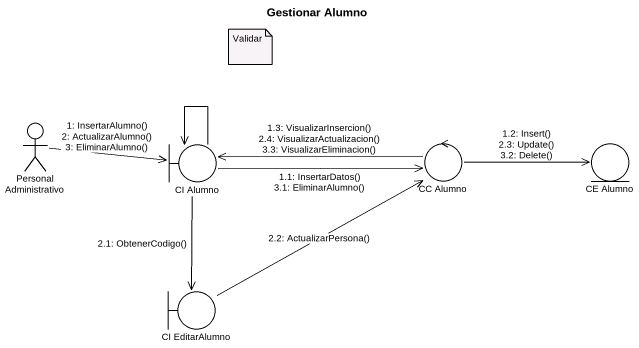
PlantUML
@startuml
title Gestionar Alumno
actor "Personal Administrativo" as Personal_Administrativo
boundary "CI Alumno" as CI_Alumno
control "CC Alumno" as CC_Alumno
entity "CE Alumno" as CE_Alumno
boundary "CI EditarAlumno" as CI_EditarAlumno
CI_Alumno --> CI_Alumno
Personal_Administrativo -right-> CI_Alumno : 1: InsertarAlumno()\n2: ActualizarAlumno()\n3: EliminarAlumno()
CI_Alumno -right-> CC_Alumno : 1.1: InsertarDatos()\n3.1: EliminarAlumno()
CC_Alumno -right-> CE_Alumno : 1.2: Insert()\n2.3: Update()\n3.2: Delete()
CC_Alumno -left-> CI_Alumno : 1.3: VisualizarInsercion()\n2.4: VisualizarActualizacion()\n3.3: VisualizarEliminacion()
CI_Alumno --> CI_EditarAlumno : 2.1: ObtenerCodigo()
CI_EditarAlumno -right-> CC_Alumno : 2.2: ActualizarPersona()
note as N1
  Validar
end note
@enduml
